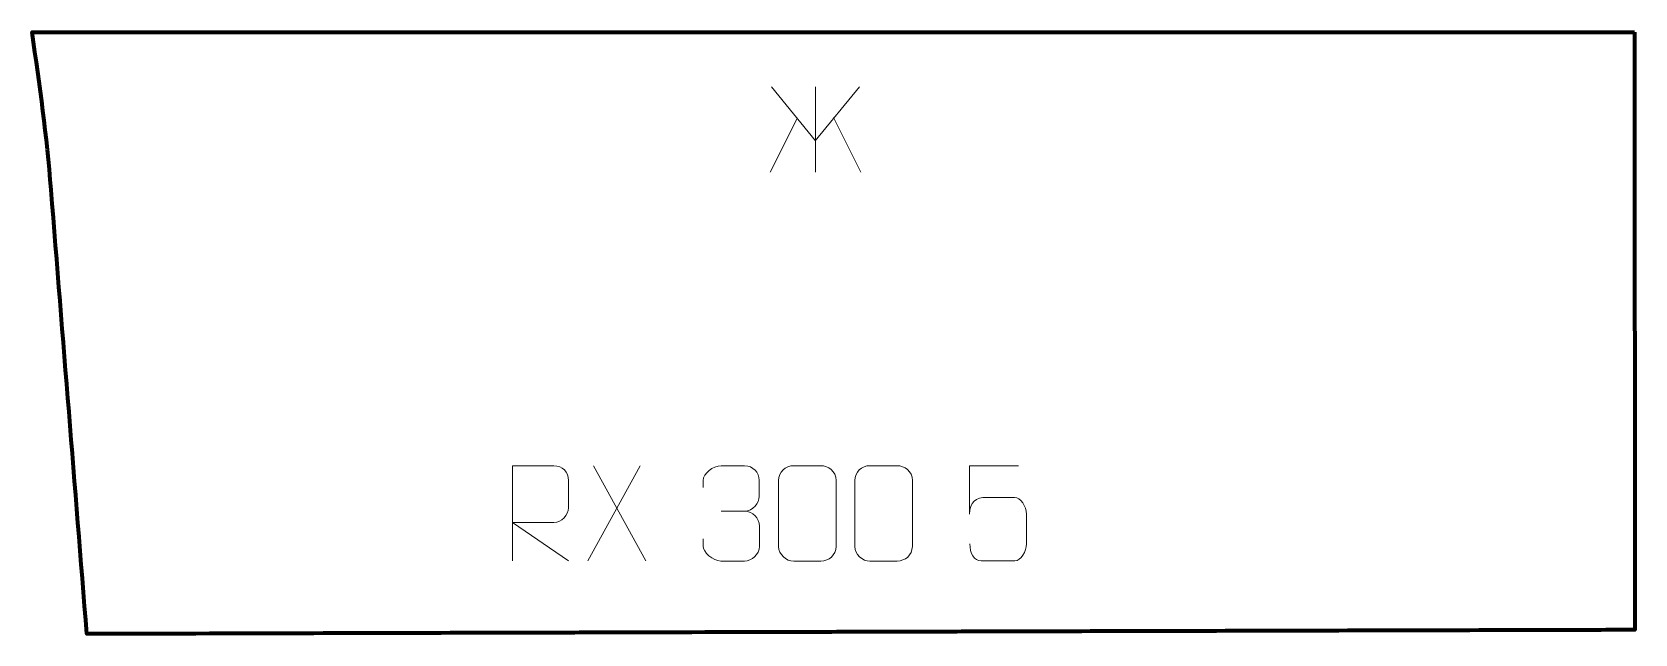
# Model space of a CAD drawing. Header units: millimetres. Extents: x -185 to 236, y -221 to -62.
import ezdxf

# ---------------------------------------------------------------- set-up
doc = ezdxf.new("R2010")
doc.units = ezdxf.units.MM
doc.header["$MEASUREMENT"] = 0
doc.layers.add('layer 1', color=7, linetype='Continuous')

msp = doc.modelspace()

# ---------------------------------------------------------------- linework, layer by layer
at = {"layer": 'layer 1', "color": 242, "lineweight": 158}
msp.add_open_spline([(236.2014, -62.2358), (236.2014, -62.2358), (-185.3623, -62.2321), (-185.3623, -62.2321), (-185.3623, -62.2321), (-183.2543, -76.4898), (-181.4972, -89.3285), (-180.3385, -103.7424), (-180.3385, -103.7424), (-177.2097, -142.6632), (-174.0718, -181.5833), (-170.9451, -220.5043), (-170.9451, -220.5043), (-151.8274, -220.4819), (-132.7063, -220.4073), (-113.5884, -220.3575), (-113.5884, -220.3575), (-100.842, -220.3244), (-88.0956, -220.2912), (-75.3492, -220.2581), (-75.3492, -220.2581), (-69.6132, -220.2432), (-63.8774, -220.2282), (-58.1415, -220.2133), (-58.1415, -220.2133), (-51.7683, -220.1968), (-45.3951, -220.1802), (-39.0219, -220.1637), (-39.0219, -220.1637), (-20.8583, -220.1164), (-2.6947, -220.0692), (15.469, -220.022), (15.469, -220.022), (21.8421, -220.0054), (28.2154, -219.9889), (34.5885, -219.9722), (34.5885, -219.9722), (40.9618, -219.9557), (47.3349, -219.9391), (53.7082, -219.9226), (53.7082, -219.9226), (59.444, -219.9076), (65.18, -219.8927), (70.9158, -219.8778), (70.9158, -219.8778), (82.7063, -219.8472), (94.4966, -219.8165), (106.2871, -219.7859), (106.2871, -219.7859), (111.3856, -219.7725), (116.4842, -219.7593), (121.5828, -219.7461), (121.5828, -219.7461), (146.1196, -219.6823), (170.6564, -219.6185), (195.1933, -219.5547), (195.1933, -219.5547), (201.5664, -219.5381), (207.9397, -219.5215), (214.3129, -219.505), (214.3129, -219.505), (220.6861, -219.4884), (227.0593, -219.4719), (233.4325, -219.4552), (233.4325, -219.4552), (234.3885, -219.4528), (235.3445, -219.4503), (236.3004, -219.4478), (236.3004, -219.4478), (236.3004, -219.4478), (236.2014, -62.2358), (236.2014, -62.2358)], degree=3, knots=[0, 0, 0, 0, 0.05263158, 0.05263158, 0.05263158, 0.05263158, 0.10526316, 0.10526316, 0.10526316, 0.10526316, 0.15789474, 0.15789474, 0.15789474, 0.15789474, 0.21052632, 0.21052632, 0.21052632, 0.21052632, 0.26315789, 0.26315789, 0.26315789, 0.26315789, 0.31578947, 0.31578947, 0.31578947, 0.31578947, 0.36842105, 0.36842105, 0.36842105, 0.36842105, 0.42105263, 0.42105263, 0.42105263, 0.42105263, 0.47368421, 0.47368421, 0.47368421, 0.47368421, 0.52631579, 0.52631579, 0.52631579, 0.52631579, 0.57894737, 0.57894737, 0.57894737, 0.57894737, 0.63157895, 0.63157895, 0.63157895, 0.63157895, 0.68421053, 0.68421053, 0.68421053, 0.68421053, 0.73684211, 0.73684211, 0.73684211, 0.73684211, 0.78947368, 0.78947368, 0.78947368, 0.78947368, 0.84210526, 0.84210526, 0.84210526, 0.84210526, 0.89473684, 0.89473684, 0.89473684, 0.89473684, 1, 1, 1, 1], dxfattribs=at)
at = {"layer": 'layer 1', "color": 142, "lineweight": 9}
for points in [[(9.1192, -76.6256), (9.1192, -76.6256), (20.7756, -90.8114), (20.7756, -90.8114)], [(32.2911, -76.6256), (32.2911, -76.6256), (20.6348, -90.8114), (20.6348, -90.8114)], [(20.7141, -76.6256), (20.7141, -76.6256), (20.7141, -99.0401), (20.7141, -99.0401)], [(8.7683, -99.0401), (8.7683, -99.0401), (15.9021, -84.9427), (15.9021, -84.9427)], [(32.6421, -99.0401), (32.6421, -99.0401), (25.5082, -84.7276), (25.5082, -84.7276)], [(-25.3735, -176.2903), (-25.3735, -176.2903), (-39.1535, -201.2577), (-39.1535, -201.2577)], [(-37.6947, -176.2903), (-37.6947, -176.2903), (-23.9146, -201.3156), (-23.9146, -201.3156)], [(-4.1105, -188.2542), (-4.1105, -188.2542), (2.1038, -188.2542), (2.1038, -188.2542)]]:
    msp.add_open_spline(points, degree=3, dxfattribs=at)
for points, knots in [([(-58.9448, -201.3156), (-58.9448, -201.3156), (-58.9448, -176.2904), (-58.9448, -176.2904), (-58.9448, -176.2904), (-55.3396, -176.2904), (-51.7337, -176.2904), (-48.1282, -176.2904), (-48.1282, -176.2904), (-45.7962, -176.3282), (-44.2345, -177.8224), (-44.2386, -180.1957), (-44.2386, -180.1957), (-44.239, -182.237), (-44.239, -185.3052), (-44.2386, -187.3471), (-44.2386, -187.3471), (-44.2451, -189.2279), (-46.0626, -191.1753), (-48.0779, -191.1945), (-48.0779, -191.1945), (-48.0779, -191.1945), (-58.9448, -191.1945), (-58.9448, -191.1945), (-58.9448, -191.1945), (-58.9448, -191.1945), (-44.2479, -201.3156), (-44.2479, -201.3156)], [0, 0, 0, 0, 0.125, 0.125, 0.125, 0.125, 0.25, 0.25, 0.25, 0.25, 0.375, 0.375, 0.375, 0.375, 0.5, 0.5, 0.5, 0.5, 0.625, 0.625, 0.625, 0.625, 0.75, 0.75, 0.75, 0.75, 1, 1, 1, 1]), ([(-8.8337, -181.9911), (-8.8337, -181.9911), (-8.8337, -180.1285), (-8.8337, -180.1285), (-8.8337, -180.1285), (-8.848, -178.3816), (-6.1758, -176.2574), (-4.1109, -176.2802), (-4.1109, -176.2802), (-2.0409, -176.2802), (0.0291, -176.2802), (2.0988, -176.2802), (2.0988, -176.2802), (4.2996, -176.2713), (5.9025, -178.1234), (5.947, -180.041), (5.947, -180.041), (5.9466, -181.4802), (5.9466, -182.9195), (5.947, -184.3591), (5.947, -184.3591), (5.8982, -186.0173), (4.291, -188.2538), (2.0864, -188.2437), (2.0864, -188.2437), (4.2965, -188.2549), (5.909, -190.0634), (5.9632, -192.1287), (5.9632, -192.1287), (5.9628, -193.9186), (5.9628, -195.7084), (5.9632, -197.4987), (5.9632, -197.4987), (5.9733, -199.566), (3.9126, -201.3342), (2.0864, -201.326), (2.0864, -201.326), (0.0152, -201.3257), (-2.056, -201.3257), (-4.1275, -201.326), (-4.1275, -201.326), (-6.3024, -201.3144), (-8.8406, -198.9073), (-8.8592, -197.4414), (-8.8592, -197.4414), (-8.8592, -197.4414), (-8.8592, -195.5273), (-8.8592, -195.5273)], [0, 0, 0, 0, 0.07692308, 0.07692308, 0.07692308, 0.07692308, 0.15384615, 0.15384615, 0.15384615, 0.15384615, 0.23076923, 0.23076923, 0.23076923, 0.23076923, 0.30769231, 0.30769231, 0.30769231, 0.30769231, 0.38461538, 0.38461538, 0.38461538, 0.38461538, 0.46153846, 0.46153846, 0.46153846, 0.46153846, 0.53846154, 0.53846154, 0.53846154, 0.53846154, 0.61538462, 0.61538462, 0.61538462, 0.61538462, 0.69230769, 0.69230769, 0.69230769, 0.69230769, 0.76923077, 0.76923077, 0.76923077, 0.76923077, 0.84615385, 0.84615385, 0.84615385, 0.84615385, 1, 1, 1, 1]), ([(15.0185, -176.2678), (17.3914, -176.2678), (19.7647, -176.2678), (22.1381, -176.2678), (22.1381, -176.2678), (24.1242, -176.2321), (26.1561, -177.7307), (26.1832, -180.1798), (26.1832, -180.1798), (26.1829, -185.9537), (26.1829, -191.7281), (26.1832, -197.5028), (26.1832, -197.5028), (26.0407, -199.8371), (24.3294, -201.3237), (22.1381, -201.3345), (22.1381, -201.3345), (19.7588, -201.3342), (17.3796, -201.3342), (15.0008, -201.3345), (15.0008, -201.3345), (13.0367, -201.4404), (11.0245, -199.5471), (11.0359, -197.5203), (11.0359, -197.5203), (11.0363, -191.723), (11.0363, -185.9262), (11.0359, -180.1298), (11.0359, -180.1298), (11.0403, -177.9816), (12.8224, -176.2542), (15.0185, -176.2678)], [0, 0, 0, 0, 0.11111111, 0.11111111, 0.11111111, 0.11111111, 0.22222222, 0.22222222, 0.22222222, 0.22222222, 0.33333333, 0.33333333, 0.33333333, 0.33333333, 0.44444444, 0.44444444, 0.44444444, 0.44444444, 0.55555556, 0.55555556, 0.55555556, 0.55555556, 0.66666667, 0.66666667, 0.66666667, 0.66666667, 0.77777778, 0.77777778, 0.77777778, 0.77777778, 1, 1, 1, 1]), ([(35.076, -176.2678), (37.4489, -176.2678), (39.8222, -176.2678), (42.1955, -176.2678), (42.1955, -176.2678), (44.1817, -176.2321), (46.2135, -177.7307), (46.2407, -180.1798), (46.2407, -180.1798), (46.2403, -185.9537), (46.2403, -191.7281), (46.2407, -197.5028), (46.2407, -197.5028), (46.0981, -199.8371), (44.3869, -201.3237), (42.1955, -201.3345), (42.1955, -201.3345), (39.8163, -201.3342), (37.4371, -201.3342), (35.0582, -201.3345), (35.0582, -201.3345), (33.0941, -201.4404), (31.082, -199.5471), (31.0934, -197.5203), (31.0934, -197.5203), (31.0938, -191.723), (31.0938, -185.9262), (31.0934, -180.1298), (31.0934, -180.1298), (31.0977, -177.9816), (32.8799, -176.2542), (35.076, -176.2678)], [0, 0, 0, 0, 0.11111111, 0.11111111, 0.11111111, 0.11111111, 0.22222222, 0.22222222, 0.22222222, 0.22222222, 0.33333333, 0.33333333, 0.33333333, 0.33333333, 0.44444444, 0.44444444, 0.44444444, 0.44444444, 0.55555556, 0.55555556, 0.55555556, 0.55555556, 0.66666667, 0.66666667, 0.66666667, 0.66666667, 0.77777778, 0.77777778, 0.77777778, 0.77777778, 1, 1, 1, 1]), ([(74.1627, -176.3124), (74.1627, -176.3124), (61.2741, -176.3124), (61.2741, -176.3124), (61.2741, -176.3124), (61.2744, -180.5552), (61.2744, -184.7983), (61.2741, -189.0416), (61.2741, -189.0416), (61.2738, -185.722), (62.9095, -184.6471), (65.7296, -184.5864), (65.7296, -184.5864), (68.1762, -184.5861), (70.6227, -184.5861), (73.069, -184.5864), (73.069, -184.5864), (74.7235, -184.5796), (76.2026, -186.9669), (76.2312, -189.0416), (76.2312, -189.0416), (76.2309, -191.6364), (76.2309, -194.2314), (76.2312, -196.8265), (76.2312, -196.8265), (76.2775, -198.7915), (74.7738, -201.2348), (73.1432, -201.2935), (73.1432, -201.2935), (71.1811, -201.2932), (66.2721, -201.2932), (64.3094, -201.2935), (64.3094, -201.2935), (62.4586, -201.3023), (61.3484, -199.3319), (61.3275, -196.7734)], [0, 0, 0, 0, 0.1, 0.1, 0.1, 0.1, 0.2, 0.2, 0.2, 0.2, 0.3, 0.3, 0.3, 0.3, 0.4, 0.4, 0.4, 0.4, 0.5, 0.5, 0.5, 0.5, 0.6, 0.6, 0.6, 0.6, 0.7, 0.7, 0.7, 0.7, 0.8, 0.8, 0.8, 0.8, 1, 1, 1, 1])]:
    msp.add_open_spline(points, degree=3, knots=knots, dxfattribs=at)

doc.saveas('drawing.dxf')
